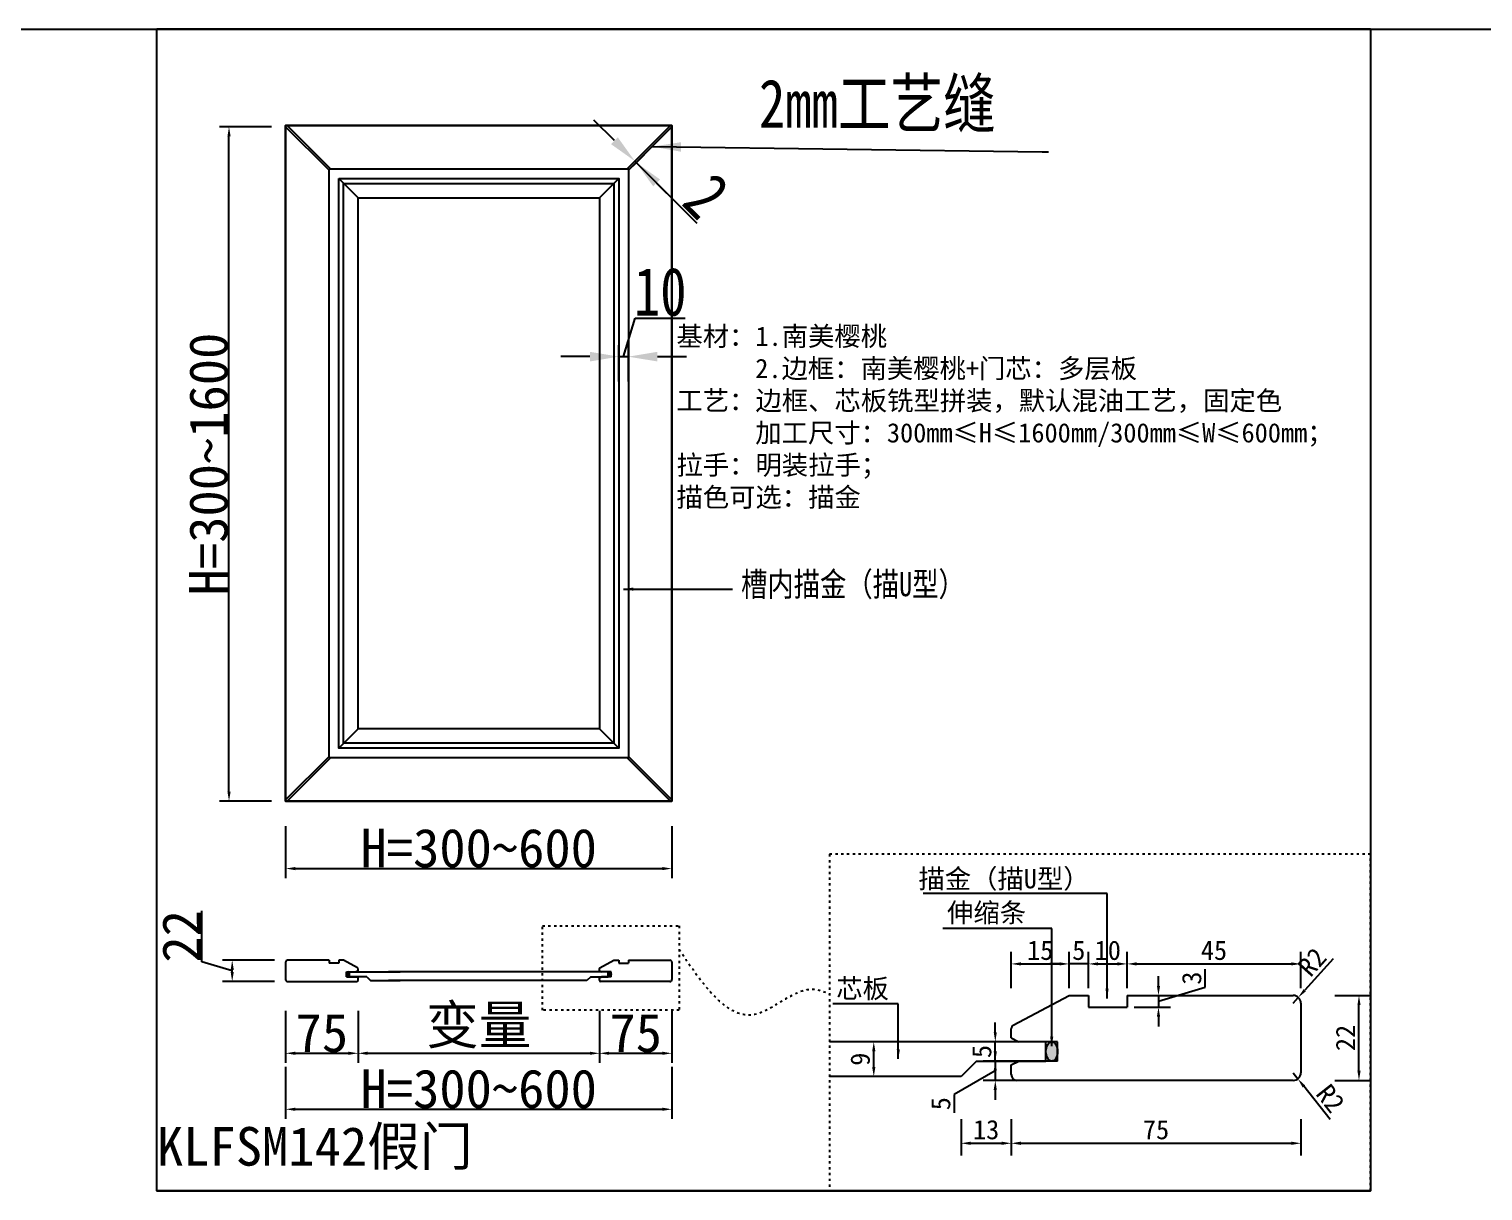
# Model space of a CAD drawing. Header units: millimetres. Extents: x 85186 to 129000, y -77269 to -36327.
# Drawn here: x 89834 to 91340, y -70512 to -69308 of the extents above; entities that cross this region are included whole.
import ezdxf

# ---------------------------------------------------------------- set-up
doc = ezdxf.new("R2010")
doc.units = ezdxf.units.MM
doc.linetypes.add('100', pattern=[30, 12, -18])
doc.layers.add('粗实线', color=7, linetype='Continuous')
doc.layers.add('细实线', color=251, linetype='Continuous')
doc.styles.add('KLF-1_宋体', font='SimSun.ttf')
doc.styles.get("Standard").update_dxf_attribs({"font": 'SimSun.ttf'})
doc.styles.add('ZB_宋体', font='SimSun.ttf')
doc.styles.add('宋体', font='SimSun.ttf', dxfattribs={"width": 0.8})
doc.dimstyles.new('ZB16-1.0+4倍大样', dxfattribs={"dimscale": 10, "dimtxt": 2, "dimasz": 1, "dimexe": 1.25, "dimexo": 0.625, "dimgap": 0.4, "dimtad": 1, "dimdec": 1, "dimlfac": 0.25, "dimtxsty": 'Standard', "dimcen": 2.5, "dimclrd": 144, "dimclre": 144, "dimclrt": 4, "dimadec": 0, "dimazin": 0, "dimtfac": 1, "dimtdec": 1, "dimtmove": 1, "dimatfit": 3, "dimfxlon": 1, "dimarcsym": 0})
doc.dimstyles.new('客来福标注小', dxfattribs={"dimscale": 20, "dimtxt": 2, "dimasz": 0.5, "dimexe": 0.5, "dimexo": 0, "dimgap": 0.05, "dimtad": 1, "dimdec": 0, "dimzin": 0, "dimdsep": 46, "dimtxsty": 'Standard', "dimcen": 0, "dimclrd": 256, "dimclre": 256, "dimclrt": 256, "dimadec": 0, "dimazin": 0, "dimtfac": 1, "dimtdec": 0, "dimtofl": 0, "dimtmove": 1, "dimatfit": 3, "dimfxl": 2.2, "dimfxlon": 1, "dimtolj": 1, "dimtzin": 0, "dimarcsym": 0})
doc.dimstyles.new('客来福衣柜标注大', dxfattribs={"dimscale": 20, "dimtxt": 2.5, "dimasz": 1.5, "dimexe": 0.6, "dimexo": 0, "dimgap": 0.1, "dimtad": 1, "dimdec": 0, "dimzin": 0, "dimdsep": 46, "dimtxsty": '宋体', "dimcen": 0, "dimclrd": 251, "dimclre": 251, "dimclrt": 256, "dimadec": 0, "dimazin": 0, "dimtfac": 1, "dimtdec": 0, "dimtofl": 0, "dimtmove": 1, "dimatfit": 3, "dimfxl": 3.8, "dimfxlon": 1, "dimtolj": 1, "dimtzin": 0, "dimarcsym": 0})

# ---------------------------------------------------------------- blocks, each defined once
blk = doc.blocks.new('*D2797')
at = {"lineweight": -2, "transparency": 16777216}
for p, q in [((90085.4, -69409.5), (90031.4, -69409.5)), ((90041.4, -70098.1), (90041.4, -69419.5)), ((90085.4, -70108.1), (90031.4, -70108.1))]:
    blk.add_line(p, q, dxfattribs=at)
at = {"transparency": 16777216}
for points in [[(90039.8, -69419.5), (90043.1, -69419.5), (90041.4, -69409.5)], [(90039.8, -70098.1), (90043.1, -70098.1), (90041.4, -70108.1)]]:
    blk.add_solid(points, dxfattribs=at)
at = {"layer": 'Defpoints', "color": 0, "transparency": 16777216}
for p in [(90041.4, -69409.5), (90143.7, -69409.5, 0), (90143.7, -70108.1, 0)]:
    blk.add_point(p, dxfattribs=at)
at = {"transparency": 16777216, "insert": (90020.4, -69758.8), "char_height": 40, "attachment_point": 5, "rotation": 90, "style": 'KLF-1_宋体'}
blk.add_mtext('\\A1;H=300~1600', dxfattribs=at)
blk = doc.blocks.new('*D2798')
at = {"lineweight": -2, "transparency": 16777216}
for p, q in [((90100.1, -70133.9), (90100.1, -70187.9)), ((90500.2, -70133.9), (90500.2, -70187.9)), ((90110.1, -70177.9), (90490.2, -70177.9))]:
    blk.add_line(p, q, dxfattribs=at)
at = {"transparency": 16777216}
for points in [[(90110.1, -70176.3), (90110.1, -70179.6), (90100.1, -70177.9)], [(90490.2, -70176.3), (90490.2, -70179.6), (90500.2, -70177.9)]]:
    blk.add_solid(points, dxfattribs=at)
at = {"layer": 'Defpoints', "color": 0, "transparency": 16777216}
for p in [(90500.2, -70038.8, 0), (90100.1, -70085.1, 0), (90500.2, -70177.9)]:
    blk.add_point(p, dxfattribs=at)
at = {"transparency": 16777216, "insert": (90300.1, -70156.9), "char_height": 40, "attachment_point": 5, "style": 'KLF-1_宋体'}
blk.add_mtext('\\A1;H=300~600', dxfattribs=at)
blk = doc.blocks.new('*D2799')
at = {"color": 251, "linetype": 'ByBlock', "lineweight": -2, "ltscale": 6, "transparency": 16777216}
for p, q in [((90440.6, -69423.8), (90419.4, -69402.6)), ((90458.5, -69448.4), (90470.3, -69436.6)), ((90459.9, -69449.8), (90471.7, -69438)), ((90463.2, -69446.5), (90461.8, -69445)), ((90526.3, -69509.5), (90463.2, -69446.5)), ((90484.4, -69467.7), (90505.7, -69488.9))]:
    blk.add_line(p, q, dxfattribs=at)
at = {"color": 251, "linetype": 'ByBlock', "ltscale": 6, "transparency": 16777216}
for points in [[(90444.1, -69420.3), (90437.1, -69427.4), (90461.8, -69445)], [(90488, -69464.1), (90480.9, -69471.2), (90463.2, -69446.5)]]:
    blk.add_solid(points, dxfattribs=at)
at = {"layer": 'Defpoints', "color": 0, "linetype": 'ByBlock', "ltscale": 6, "transparency": 16777216}
for p in [(90458.5, -69448.4), (90459.9, -69449.8), (90461.8, -69445)]:
    blk.add_point(p, dxfattribs=at)
at = {"linetype": 'ByBlock', "ltscale": 6, "transparency": 16777216, "insert": (90536.1, -69481.2), "char_height": 50, "attachment_point": 5, "rotation": 315, "style": '宋体'}
blk.add_mtext('\\A1;2', dxfattribs=at)
blk = doc.blocks.new('*D2800')
at = {"color": 251, "linetype": 'ByBlock', "lineweight": -2, "ltscale": 6, "transparency": 16777216}
for p, q in [((90450.2, -69647.6), (90462.2, -69607.6)), ((90462.2, -69607.6), (90514, -69607.6)), ((90445.2, -69673.4), (90445.2, -69635.6)), ((90455.2, -69673.4), (90455.2, -69635.6)), ((90415.2, -69647.6), (90385.2, -69647.6)), ((90445.2, -69647.6), (90455.2, -69647.6)), ((90485.2, -69647.6), (90515.2, -69647.6))]:
    blk.add_line(p, q, dxfattribs=at)
at = {"color": 251, "linetype": 'ByBlock', "ltscale": 6, "transparency": 16777216}
for points in [[(90415.2, -69642.6), (90415.2, -69652.6), (90445.2, -69647.6)], [(90485.2, -69642.6), (90485.2, -69652.6), (90455.2, -69647.6)]]:
    blk.add_solid(points, dxfattribs=at)
at = {"layer": 'Defpoints', "color": 0, "linetype": 'ByBlock', "ltscale": 6, "transparency": 16777216}
for p in [(90455.2, -69647.6), (90445.2, -69673.4), (90455.2, -69673.4)]:
    blk.add_point(p, dxfattribs=at)
at = {"linetype": 'ByBlock', "ltscale": 6, "transparency": 16777216, "insert": (90488.1, -69580.6), "char_height": 50, "attachment_point": 5, "style": '宋体'}
blk.add_mtext('\\A1;10', dxfattribs=at)
blk = doc.blocks.new('*D2801')
at = {"lineweight": -2, "transparency": 16777216}
for p, q in [((90100.1, -70325.3), (90100.1, -70379.3)), ((90175.1, -70325.3), (90175.1, -70379.3)), ((90110.1, -70369.3), (90165.1, -70369.3))]:
    blk.add_line(p, q, dxfattribs=at)
at = {"transparency": 16777216}
for points in [[(90110.1, -70367.6), (90110.1, -70370.9), (90100.1, -70369.3)], [(90165.1, -70367.6), (90165.1, -70370.9), (90175.1, -70369.3)]]:
    blk.add_solid(points, dxfattribs=at)
at = {"layer": 'Defpoints', "color": 0, "transparency": 16777216}
for p in [(90100.1, -70296.2), (90175.1, -70295), (90175.1, -70369.3)]:
    blk.add_point(p, dxfattribs=at)
at = {"transparency": 16777216, "insert": (90137.6, -70348.3), "char_height": 40, "attachment_point": 5, "style": 'KLF-1_宋体'}
blk.add_mtext('\\A1;75', dxfattribs=at)
blk = doc.blocks.new('*D2802')
at = {"lineweight": -2, "transparency": 16777216}
for p, q in [((90175.1, -70325.3), (90175.1, -70379.3)), ((90425.2, -70325.3), (90425.2, -70379.3)), ((90185.1, -70369.3), (90415.2, -70369.3))]:
    blk.add_line(p, q, dxfattribs=at)
at = {"transparency": 16777216}
for points in [[(90185.1, -70367.6), (90185.1, -70370.9), (90175.1, -70369.3)], [(90415.2, -70367.6), (90415.2, -70370.9), (90425.2, -70369.3)]]:
    blk.add_solid(points, dxfattribs=at)
at = {"layer": 'Defpoints', "color": 0, "transparency": 16777216}
for p in [(90175.1, -70295), (90425.2, -70304.4), (90425.2, -70369.3)]:
    blk.add_point(p, dxfattribs=at)
at = {"transparency": 16777216, "insert": (90300.1, -70342), "char_height": 40, "attachment_point": 5, "style": 'KLF-1_宋体'}
blk.add_mtext('\\A1;变量', dxfattribs=at)
blk = doc.blocks.new('*D2803')
at = {"lineweight": -2, "transparency": 16777216}
for p, q in [((90425.2, -70325.3), (90425.2, -70379.3)), ((90500.2, -70325.3), (90500.2, -70379.3)), ((90435.2, -70369.3), (90490.2, -70369.3))]:
    blk.add_line(p, q, dxfattribs=at)
at = {"transparency": 16777216}
for points in [[(90435.2, -70367.6), (90435.2, -70370.9), (90425.2, -70369.3)], [(90490.2, -70367.6), (90490.2, -70370.9), (90500.2, -70369.3)]]:
    blk.add_solid(points, dxfattribs=at)
at = {"layer": 'Defpoints', "color": 0, "transparency": 16777216}
for p in [(90500.2, -70296.2), (90425.2, -70304.4), (90500.2, -70369.3)]:
    blk.add_point(p, dxfattribs=at)
at = {"transparency": 16777216, "insert": (90462.7, -70348.3), "char_height": 40, "attachment_point": 5, "style": 'KLF-1_宋体'}
blk.add_mtext('\\A1;75', dxfattribs=at)
blk = doc.blocks.new('*D2804')
at = {"lineweight": -2, "transparency": 16777216}
for p, q in [((90013.2, -70274.5), (90013.2, -70221.8)), ((90044.7, -70283.9), (90013.2, -70274.5)), ((90088.7, -70272.9), (90034.7, -70272.9)), ((90044.7, -70284.9), (90044.7, -70282.9)), ((90088.7, -70294.9), (90034.7, -70294.9))]:
    blk.add_line(p, q, dxfattribs=at)
at = {"transparency": 16777216}
for points in [[(90043.1, -70282.9), (90046.4, -70282.9), (90044.7, -70272.9)], [(90043.1, -70284.9), (90046.4, -70284.9), (90044.7, -70294.9)]]:
    blk.add_solid(points, dxfattribs=at)
at = {"layer": 'Defpoints', "color": 0, "transparency": 16777216}
for p in [(90044.7, -70272.9), (90126.6, -70272.9), (90126.6, -70294.9)]:
    blk.add_point(p, dxfattribs=at)
at = {"transparency": 16777216, "insert": (89992.2, -70248.1), "char_height": 40, "attachment_point": 5, "rotation": 90, "style": 'KLF-1_宋体'}
blk.add_mtext('\\A1;22', dxfattribs=at)
blk = doc.blocks.new('*D2805')
at = {"lineweight": -2, "transparency": 16777216}
for p, q in [((90100.1, -70383.3), (90100.1, -70437.3)), ((90500.2, -70383.3), (90500.2, -70437.3)), ((90110.1, -70427.3), (90490.2, -70427.3))]:
    blk.add_line(p, q, dxfattribs=at)
at = {"transparency": 16777216}
for points in [[(90110.1, -70425.6), (90110.1, -70428.9), (90100.1, -70427.3)], [(90490.2, -70425.6), (90490.2, -70428.9), (90500.2, -70427.3)]]:
    blk.add_solid(points, dxfattribs=at)
at = {"layer": 'Defpoints', "color": 0, "transparency": 16777216}
for p in [(90500.2, -70288.1, 0), (90100.1, -70334.4, 0), (90500.2, -70427.3)]:
    blk.add_point(p, dxfattribs=at)
at = {"transparency": 16777216, "insert": (90300.1, -70406.3), "char_height": 40, "attachment_point": 5, "style": 'KLF-1_宋体'}
blk.add_mtext('\\A1;H=300~600', dxfattribs=at)
blk = doc.blocks.new('*D2806')
at = {"color": 144, "lineweight": -2, "transparency": 16777216}
for p, q in [((90734.3, -70357.4), (90696.8, -70357.4)), ((90709.3, -70383.4), (90709.3, -70367.4)), ((90734.3, -70393.4), (90696.8, -70393.4))]:
    blk.add_line(p, q, dxfattribs=at)
at = {"color": 144, "transparency": 16777216}
for points in [[(90707.6, -70367.4), (90711, -70367.4), (90709.3, -70357.4)], [(90707.6, -70383.4), (90711, -70383.4), (90709.3, -70393.4)]]:
    blk.add_solid(points, dxfattribs=at)
at = {"layer": 'Defpoints', "color": 0, "transparency": 16777216}
for p in [(90709.3, -70357.4), (90782.7, -70357.4), (90782.7, -70393.4)]:
    blk.add_point(p, dxfattribs=at)
at = {"color": 4, "transparency": 16777216, "insert": (90695.3, -70375.4), "char_height": 20, "attachment_point": 5, "rotation": 90}
blk.add_mtext('9', dxfattribs=at)
blk = doc.blocks.new('*D2807')
at = {"color": 144, "lineweight": -2, "transparency": 16777216}
for p, q in [((90851.7, -70437.5), (90851.7, -70475)), ((91151.7, -70437.5), (91151.7, -70475)), ((90861.7, -70462.5), (91141.7, -70462.5))]:
    blk.add_line(p, q, dxfattribs=at)
at = {"color": 144, "transparency": 16777216}
for points in [[(90861.7, -70460.8), (90861.7, -70464.2), (90851.7, -70462.5)], [(91141.7, -70460.8), (91141.7, -70464.2), (91151.7, -70462.5)]]:
    blk.add_solid(points, dxfattribs=at)
at = {"layer": 'Defpoints', "color": 0, "transparency": 16777216}
for p in [(90851.7, -70343.8), (91151.7, -70343.8), (91151.7, -70462.5)]:
    blk.add_point(p, dxfattribs=at)
at = {"color": 4, "transparency": 16777216, "insert": (91001.7, -70448.5), "char_height": 20, "attachment_point": 5}
blk.add_mtext('75', dxfattribs=at)
blk = doc.blocks.new('*D2808')
at = {"color": 144, "lineweight": -2, "transparency": 16777216}
for p, q in [((91186.9, -70309.4), (91224.4, -70309.4)), ((91211.9, -70387.4), (91211.9, -70319.4)), ((91186.9, -70397.4), (91224.4, -70397.4))]:
    blk.add_line(p, q, dxfattribs=at)
at = {"color": 144, "transparency": 16777216}
for points in [[(91210.3, -70319.4), (91213.6, -70319.4), (91211.9, -70309.4)], [(91210.3, -70387.4), (91213.6, -70387.4), (91211.9, -70397.4)]]:
    blk.add_solid(points, dxfattribs=at)
at = {"layer": 'Defpoints', "color": 0, "transparency": 16777216}
for p in [(91090.9, -70309.4), (91211.9, -70309.4), (91090.9, -70397.4)]:
    blk.add_point(p, dxfattribs=at)
at = {"color": 4, "transparency": 16777216, "insert": (91197.9, -70353.4), "char_height": 20, "attachment_point": 5, "rotation": 90}
blk.add_mtext('22', dxfattribs=at)
blk = doc.blocks.new('*D2809')
at = {"color": 144, "lineweight": -2, "transparency": 16777216}
for p, q in [((90799.7, -70437.5), (90799.7, -70475)), ((90851.7, -70437.5), (90851.7, -70475)), ((90809.7, -70462.5), (90841.7, -70462.5))]:
    blk.add_line(p, q, dxfattribs=at)
at = {"color": 144, "transparency": 16777216}
for points in [[(90809.7, -70460.8), (90809.7, -70464.2), (90799.7, -70462.5)], [(90841.7, -70460.8), (90841.7, -70464.2), (90851.7, -70462.5)]]:
    blk.add_solid(points, dxfattribs=at)
at = {"layer": 'Defpoints', "color": 0, "transparency": 16777216}
for p in [(90851.7, -70386.4), (90799.7, -70393.4), (90851.7, -70462.5)]:
    blk.add_point(p, dxfattribs=at)
at = {"color": 4, "transparency": 16777216, "insert": (90825.7, -70448.5), "char_height": 20, "attachment_point": 5}
blk.add_mtext('13', dxfattribs=at)
blk = doc.blocks.new('*D2810')
at = {"color": 144, "lineweight": -2, "transparency": 16777216}
for p, q in [((90851.7, -70301.7), (90851.7, -70264.2)), ((90911.7, -70301.7), (90911.7, -70264.2)), ((90861.7, -70276.7), (90901.7, -70276.7))]:
    blk.add_line(p, q, dxfattribs=at)
at = {"color": 144, "transparency": 16777216}
for points in [[(90861.7, -70275), (90861.7, -70278.3), (90851.7, -70276.7)], [(90901.7, -70275), (90901.7, -70278.3), (90911.7, -70276.7)]]:
    blk.add_solid(points, dxfattribs=at)
at = {"layer": 'Defpoints', "color": 0, "transparency": 16777216}
for p in [(90911.7, -70276.7), (90911.7, -70328.1), (90851.7, -70367.3)]:
    blk.add_point(p, dxfattribs=at)
at = {"color": 4, "transparency": 16777216, "insert": (90881.7, -70262.7), "char_height": 20, "attachment_point": 5}
blk.add_mtext('15', dxfattribs=at)
blk = doc.blocks.new('*D2811')
at = {"color": 144, "lineweight": -2, "transparency": 16777216}
for p, q in [((90931.7, -70301.7), (90931.7, -70264.2)), ((90971.7, -70301.7), (90971.7, -70264.2)), ((90941.7, -70276.7), (90961.7, -70276.7))]:
    blk.add_line(p, q, dxfattribs=at)
at = {"color": 144, "transparency": 16777216}
for points in [[(90941.7, -70275), (90941.7, -70278.3), (90931.7, -70276.7)], [(90961.7, -70275), (90961.7, -70278.3), (90971.7, -70276.7)]]:
    blk.add_solid(points, dxfattribs=at)
at = {"layer": 'Defpoints', "color": 0, "transparency": 16777216}
for p in [(90971.7, -70276.7), (90931.7, -70309.4), (90971.7, -70309.4)]:
    blk.add_point(p, dxfattribs=at)
at = {"color": 4, "transparency": 16777216, "insert": (90951.7, -70262.7), "char_height": 20, "attachment_point": 5}
blk.add_mtext('10', dxfattribs=at)
blk = doc.blocks.new('*D2812')
at = {"color": 144, "lineweight": -2, "transparency": 16777216}
for p, q in [((90971.7, -70301.7), (90971.7, -70264.2)), ((91151.7, -70301.7), (91151.7, -70264.2)), ((90981.7, -70276.7), (91141.7, -70276.7))]:
    blk.add_line(p, q, dxfattribs=at)
at = {"color": 144, "transparency": 16777216}
for points in [[(90981.7, -70275), (90981.7, -70278.3), (90971.7, -70276.7)], [(91141.7, -70275), (91141.7, -70278.3), (91151.7, -70276.7)]]:
    blk.add_solid(points, dxfattribs=at)
at = {"layer": 'Defpoints', "color": 0, "transparency": 16777216}
for p in [(91151.7, -70276.7), (90971.7, -70315.4), (91151.7, -70343.8)]:
    blk.add_point(p, dxfattribs=at)
at = {"color": 4, "transparency": 16777216, "insert": (91061.7, -70262.7), "char_height": 20, "attachment_point": 5}
blk.add_mtext('45', dxfattribs=at)
blk = doc.blocks.new('*D2813')
at = {"color": 144, "lineweight": -2, "transparency": 16777216}
for p, q in [((90911.7, -70301.7), (90911.7, -70264.2)), ((90931.7, -70301.7), (90931.7, -70264.2)), ((90901.7, -70276.7), (90891.7, -70276.7)), ((90931.7, -70276.7), (90911.7, -70276.7)), ((90941.7, -70276.7), (90951.7, -70276.7))]:
    blk.add_line(p, q, dxfattribs=at)
at = {"color": 144, "transparency": 16777216}
for points in [[(90901.7, -70275), (90901.7, -70278.3), (90911.7, -70276.7)], [(90941.7, -70275), (90941.7, -70278.3), (90931.7, -70276.7)]]:
    blk.add_solid(points, dxfattribs=at)
at = {"layer": 'Defpoints', "color": 0, "transparency": 16777216}
for p in [(90911.7, -70276.7), (90911.7, -70309.4), (90931.7, -70309.4)]:
    blk.add_point(p, dxfattribs=at)
at = {"color": 4, "transparency": 16777216, "insert": (90921.7, -70262.7), "char_height": 20, "attachment_point": 5}
blk.add_mtext('5', dxfattribs=at)
blk = doc.blocks.new('*D2814')
at = {"color": 144, "lineweight": -2, "transparency": 16777216}
for p, q in [((91052.7, -70300.8), (91052.7, -70282)), ((91004.2, -70299.4), (91004.2, -70289.4)), ((90979.2, -70309.4), (91016.7, -70309.4)), ((91004.2, -70315.4), (91052.7, -70300.8)), ((91004.2, -70309.4), (91004.2, -70321.4)), ((91004.2, -70309.4), (91004.2, -70321.4)), ((90979.2, -70321.4), (91016.7, -70321.4)), ((91004.2, -70331.4), (91004.2, -70341.4))]:
    blk.add_line(p, q, dxfattribs=at)
at = {"color": 144, "transparency": 16777216}
for points in [[(91002.6, -70299.4), (91005.9, -70299.4), (91004.2, -70309.4)], [(91002.6, -70331.4), (91005.9, -70331.4), (91004.2, -70321.4)]]:
    blk.add_solid(points, dxfattribs=at)
at = {"layer": 'Defpoints', "color": 0, "transparency": 16777216}
for p in [(90971.7, -70309.4), (90971.7, -70321.4), (91004.2, -70321.4)]:
    blk.add_point(p, dxfattribs=at)
at = {"color": 4, "transparency": 16777216, "insert": (91038.7, -70291.4), "char_height": 20, "attachment_point": 5, "rotation": 90}
blk.add_mtext('3', dxfattribs=at)
blk = doc.blocks.new('*D2815')
at = {"color": 144, "lineweight": -2, "transparency": 16777216}
for p, q in [((90835.2, -70347.4), (90835.2, -70337.4)), ((90860.2, -70357.4), (90822.7, -70357.4)), ((90835.2, -70377.4), (90835.2, -70357.4)), ((90860.2, -70377.4), (90822.7, -70377.4)), ((90835.2, -70387.4), (90835.2, -70397.4))]:
    blk.add_line(p, q, dxfattribs=at)
at = {"color": 144, "transparency": 16777216}
for points in [[(90833.5, -70347.4), (90836.8, -70347.4), (90835.2, -70357.4)], [(90833.5, -70387.4), (90836.8, -70387.4), (90835.2, -70377.4)]]:
    blk.add_solid(points, dxfattribs=at)
at = {"layer": 'Defpoints', "color": 0, "transparency": 16777216}
for p in [(90835.2, -70357.4), (90871.5, -70357.4), (90871.5, -70377.4)]:
    blk.add_point(p, dxfattribs=at)
at = {"color": 4, "transparency": 16777216, "insert": (90821.2, -70367.4), "char_height": 20, "attachment_point": 5, "rotation": 90}
blk.add_mtext('5', dxfattribs=at)
blk = doc.blocks.new('*D2816')
at = {"color": 144, "lineweight": -2, "transparency": 16777216}
for p, q in [((90835.2, -70367.4), (90835.2, -70357.4)), ((90835.2, -70387.4), (90792.7, -70412)), ((90860.2, -70377.4), (90822.7, -70377.4)), ((90835.2, -70377.4), (90835.2, -70397.4)), ((90835.2, -70377.4), (90835.2, -70397.4)), ((90860.2, -70397.4), (90822.7, -70397.4)), ((90792.7, -70412), (90792.7, -70430.9)), ((90835.2, -70407.4), (90835.2, -70417.4))]:
    blk.add_line(p, q, dxfattribs=at)
at = {"color": 144, "transparency": 16777216}
for points in [[(90833.5, -70367.4), (90836.8, -70367.4), (90835.2, -70377.4)], [(90833.5, -70407.4), (90836.8, -70407.4), (90835.2, -70397.4)]]:
    blk.add_solid(points, dxfattribs=at)
at = {"layer": 'Defpoints', "color": 0, "transparency": 16777216}
for p in [(90871.5, -70377.4), (90835.2, -70397.4), (90871.5, -70397.4)]:
    blk.add_point(p, dxfattribs=at)
at = {"color": 4, "transparency": 16777216, "insert": (90778.7, -70421.5), "char_height": 20, "attachment_point": 5, "rotation": 90}
blk.add_mtext('5', dxfattribs=at)
blk = doc.blocks.new('*D2817')
at = {"color": 144, "lineweight": -2, "transparency": 16777216}
for p, q in [((91185.1, -70271.3), (91155.7, -70304)), ((91143.7, -70317.4), (91149, -70311.4))]:
    blk.add_line(p, q, dxfattribs=at)
at = {"color": 144, "transparency": 16777216}
blk.add_solid([(91154.5, -70302.9), (91157, -70305.1), (91149, -70311.4)], dxfattribs=at)
at = {"layer": 'Defpoints', "color": 0, "transparency": 16777216}
for p in [(91149, -70311.4), (91143.7, -70317.4)]:
    blk.add_point(p, dxfattribs=at)
at = {"color": 4, "transparency": 16777216, "insert": (91163.3, -70274.6), "char_height": 20, "attachment_point": 5, "rotation": 48.0417}
blk.add_mtext('R2', dxfattribs=at)
blk = doc.blocks.new('*D2818')
at = {"color": 144, "lineweight": -2, "transparency": 16777216}
for p, q in [((91143.7, -70389.4), (91148.6, -70395.7)), ((91182, -70438), (91154.8, -70403.5))]:
    blk.add_line(p, q, dxfattribs=at)
at = {"color": 144, "transparency": 16777216}
blk.add_solid([(91156.1, -70402.5), (91153.5, -70404.6), (91148.6, -70395.7)], dxfattribs=at)
at = {"layer": 'Defpoints', "color": 0, "transparency": 16777216}
for p in [(91143.7, -70389.4), (91148.6, -70395.7)]:
    blk.add_point(p, dxfattribs=at)
at = {"color": 4, "transparency": 16777216, "insert": (91182.5, -70416), "char_height": 20, "attachment_point": 5, "rotation": 308.2195}
blk.add_mtext('R2', dxfattribs=at)

msp = doc.modelspace()

# ---------------------------------------------------------------- hatches: boundary and pattern name
at = {"layer": '细实线'}
h = msp.add_hatch(color=256, dxfattribs=at)
edge = h.paths.add_edge_path()
edge.add_ellipse((90164.583, -70287.443), major_axis=(0, 2.5), ratio=0.6, start_angle=90, end_angle=180, ccw=False)
edge.add_ellipse((90164.583, -70287.443), major_axis=(0, 2.5), ratio=0.6, start_angle=0, end_angle=90, ccw=False)
edge.add_ellipse((90164.583, -70287.443), major_axis=(0, 2.5), ratio=0.6, start_angle=180, end_angle=360, ccw=False)
h = msp.add_hatch(color=256, dxfattribs=at)
edge = h.paths.add_edge_path()
edge.add_ellipse((90435.677, -70287.443), major_axis=(0, 2.5), ratio=0.6, start_angle=180, end_angle=270)
edge.add_ellipse((90435.677, -70287.443), major_axis=(0, 2.5), ratio=0.6, start_angle=270, end_angle=360)
edge.add_ellipse((90435.677, -70287.443), major_axis=(0, 2.5), ratio=0.6, start_angle=0, end_angle=180)
h = msp.add_hatch(color=256, dxfattribs=at)
edge = h.paths.add_edge_path()
edge.add_ellipse((90893.694, -70367.384), major_axis=(0, 10), ratio=0.6, start_angle=180, end_angle=270)
edge.add_ellipse((90893.694, -70367.384), major_axis=(0, 10), ratio=0.6, start_angle=270, end_angle=360)
edge.add_ellipse((90893.694, -70367.384), major_axis=(0, 10), ratio=0.6, start_angle=0, end_angle=180)

# ---------------------------------------------------------------- linework, layer by layer
for p, q in [((85317.175, -69308.236), (128998.286, -69308.236)), ((91223.932, -69308.236), (89966.807, -69308.236)), ((89966.807, -69308.236), (91223.932, -69308.236)), ((90512.592, -69308.236), (90181.433, -69308.236)), ((90650.701, -69308.236), (90512.592, -69308.236)), ((90512.592, -69308.236), (90989.73, -69308.236)), ((90989.73, -69308.236), (90650.701, -69308.236)), ((91223.932, -69308.236), (90989.73, -69308.236)), ((91223.932, -69308.236), (90989.73, -69308.236)), ((90184.083, -70289.943), (90188.083, -70293.943)), ((90416.177, -70289.943), (90412.177, -70293.943)), ((90815.694, -70377.384), (90799.694, -70393.384)), ((89966.807, -70511.858), (91223.932, -70511.858))]:
    msp.add_line(p, q)
at = {"color": 0}
msp.add_line((89966.807, -70511.858), (89966.807, -69308.236), dxfattribs=at)
at = {"color": 3}
for q in [(89966.807, -69308.236), (91223.932, -70511.858)]:
    msp.add_line((91223.932, -69308.236), q, dxfattribs=at)
at = {"color": 0}
for points in [[(89966.807, -69308.236), (91223.932, -69308.236), (91223.932, -70511.858), (89966.807, -70511.858)], [(90100.083, -69408.094), (90500.083, -69408.094), (90500.083, -70108.094), (90100.083, -70108.094)]]:
    msp.add_lwpolyline(points, close=True, dxfattribs=at)
at = {"color": 2}
msp.add_lwpolyline([(90100.083, -70108.094), (90500.083, -70108.094), (90500.083, -69408.094), (90100.083, -69408.094)], close=True, dxfattribs=at)
at = {"color": 251, "linetype": '100', "ltscale": 0.2}
for points in [[(91223.932, -70163.159), (90663.397, -70163.159), (90663.397, -70511.858), (91223.932, -70511.858)], [(90366.113, -70237.347), (90507.74, -70237.347), (90507.74, -70324.712), (90366.113, -70324.712)]]:
    msp.add_lwpolyline(points, close=True, dxfattribs=at)
msp.add_open_spline([(90507.74, -70261.653), (90532.688, -70298.746), (90571.951, -70357.123), (90631.511, -70297.448), (90656.309, -70304.213), (90663.397, -70307.891)], degree=3, knots=[0, 0, 0, 0, 104.12393614, 163.86704004, 188.21827368, 188.21827368, 188.21827368, 188.21827368], dxfattribs=at)
at = {"layer": '粗实线'}
for p, q in [((90100.083, -70274.943), (90100.083, -70292.943)), ((90145.083, -70272.943), (90102.083, -70272.943)), ((90145.083, -70272.943), (90145.083, -70275.943)), ((90155.083, -70275.943), (90145.083, -70275.943)), ((90160.083, -70272.943), (90155.083, -70272.943)), ((90155.083, -70272.943), (90155.083, -70275.943)), ((90174.554, -70280.661), (90160.083, -70272.943)), ((90175.083, -70283.943), (90173.083, -70284.943)), ((90175.083, -70283.943), (90175.083, -70281.543)), ((90425.177, -70283.943), (90425.177, -70281.543)), ((90425.177, -70283.943), (90427.177, -70284.943)), ((90425.707, -70280.661), (90440.177, -70272.943)), ((90440.177, -70272.943), (90445.177, -70272.943)), ((90445.177, -70272.943), (90445.177, -70275.943)), ((90445.177, -70275.943), (90455.177, -70275.943)), ((90455.177, -70272.943), (90498.177, -70272.943)), ((90455.177, -70272.943), (90455.177, -70275.943)), ((90500.177, -70274.943), (90500.177, -70292.943)), ((90102.083, -70294.943), (90173.583, -70294.943)), ((90163.083, -70284.943), (90173.083, -70284.943)), ((90163.083, -70289.943), (90163.083, -70284.943)), ((90163.083, -70289.943), (90173.083, -70289.943)), ((90166.083, -70289.943), (90166.083, -70284.943)), ((90166.083, -70284.943), (90218.827, -70284.943)), ((90184.083, -70289.943), (90166.083, -70289.943)), ((90175.083, -70290.943), (90173.083, -70289.943)), ((90175.083, -70293.443), (90175.083, -70290.943)), ((90188.083, -70293.943), (90218.852, -70293.943)), ((90412.177, -70293.943), (90206.521, -70293.943)), ((90434.177, -70284.943), (90206.547, -70284.943)), ((90416.177, -70289.943), (90434.177, -70289.943)), ((90425.177, -70290.943), (90427.177, -70289.943)), ((90425.177, -70293.443), (90425.177, -70290.943)), ((90498.177, -70294.943), (90426.677, -70294.943)), ((90437.177, -70284.943), (90427.177, -70284.943)), ((90437.177, -70289.943), (90427.177, -70289.943)), ((90434.177, -70289.943), (90434.177, -70284.943)), ((90437.177, -70289.943), (90437.177, -70284.943)), ((90853.812, -70340.255), (90911.694, -70309.384)), ((90911.694, -70309.384), (90931.694, -70309.384)), ((90971.694, -70309.384), (91143.694, -70309.384)), ((91151.694, -70317.384), (91151.694, -70389.384)), ((90851.694, -70353.384), (90851.694, -70343.784)), ((90887.694, -70357.384), (90663.397, -70357.384)), ((90851.694, -70353.384), (90859.694, -70357.384)), ((90899.694, -70357.384), (90859.694, -70357.384)), ((90887.694, -70377.384), (90887.694, -70357.384)), ((90899.694, -70377.384), (90899.694, -70357.384)), ((90815.694, -70377.384), (90887.694, -70377.384)), ((90851.694, -70381.384), (90859.694, -70377.384)), ((90851.694, -70391.384), (90851.694, -70381.384)), ((90899.694, -70377.384), (90859.694, -70377.384)), ((90799.694, -70393.384), (90663.397, -70393.384)), ((91143.694, -70397.384), (90857.694, -70397.384))]:
    msp.add_line(p, q, dxfattribs=at)
at = {"layer": '粗实线', "color": 1}
for p, q in [((90931.694, -70309.384), (90931.694, -70321.384)), ((90971.694, -70309.384), (90971.694, -70321.384)), ((90931.694, -70321.384), (90971.694, -70321.384))]:
    msp.add_line(p, q, dxfattribs=at)
at = {"layer": '粗实线'}
for points in [[(90100.083, -69408.094), (90500.177, -69408.094), (90500.177, -70108.094), (90100.083, -70108.094)], [(90175.083, -69483.094), (90425.177, -69483.094), (90425.177, -70033.094), (90175.083, -70033.094)]]:
    msp.add_lwpolyline(points, close=True, dxfattribs=at)
at = {"layer": '粗实线', "color": 1}
for points in [[(90145.083, -69453.094), (90455.177, -69453.094), (90455.177, -70063.094), (90145.083, -70063.094)], [(90155.083, -69463.094), (90445.177, -69463.094), (90445.177, -70053.094), (90155.083, -70053.094)]]:
    msp.add_lwpolyline(points, close=True, dxfattribs=at)
at = {"layer": '粗实线'}
for centre, radius, start, end in [((90102.083, -70274.943), 2, 90, 180), ((90174.083, -70281.543), 1, 0, 61.927513), ((90426.177, -70281.543), 1, 118.072487, 180), ((90498.177, -70274.943), 2, 0, 90), ((90102.083, -70292.943), 2, 180, 270), ((90173.583, -70293.443), 1.5, 270, 0), ((90426.677, -70293.443), 1.5, 180, 270), ((90498.177, -70292.943), 2, 270, 0), ((91143.694, -70317.384), 8, 0, 90), ((90855.694, -70343.784), 4, 118.072487, 180), ((91143.694, -70389.384), 8, 270, 0), ((90857.694, -70391.384), 6, 180, 270)]:
    msp.add_arc(centre, radius, start, end, dxfattribs=at)
at = {"layer": '细实线'}
for p, q in [((90145.083, -69454.508, 0), (90100.083, -69409.508, 0)), ((90146.497, -69453.094, 0), (90101.497, -69408.094, 0)), ((90453.763, -69453.094, 0), (90498.763, -69408.094, 0)), ((90455.177, -69454.508, 0), (90500.177, -69409.508, 0)), ((90175.083, -69483.094, 0), (90155.083, -69463.094, 0)), ((90425.177, -69483.094, 0), (90445.177, -69463.094, 0)), ((90175.083, -70033.094, 0), (90155.083, -70053.094, 0)), ((90425.177, -70033.094, 0), (90445.177, -70053.094, 0)), ((90145.083, -70061.68, 0), (90100.083, -70106.68, 0)), ((90146.497, -70063.094, 0), (90101.497, -70108.094, 0)), ((90453.763, -70063.094, 0), (90498.763, -70108.094, 0)), ((90455.177, -70061.68, 0), (90500.177, -70106.68, 0))]:
    msp.add_line(p, q, dxfattribs=at)
msp.add_lwpolyline([(90160.083, -69468.094), (90440.177, -69468.094), (90440.177, -70048.094), (90160.083, -70048.094)], close=True, dxfattribs=at)
at = {"layer": '细实线', "extrusion": (0, 0, -1)}
msp.add_ellipse((90164.583, -70287.443), major_axis=(0, 2.5), ratio=0.6, dxfattribs=at)
at = {"layer": '细实线'}
for centre, major_axis in [((90435.677, -70287.443), (0, 2.5)), ((90893.694, -70367.384), (0, 10))]:
    msp.add_ellipse(centre, major_axis=major_axis, ratio=0.6, dxfattribs=at)

# ---------------------------------------------------------------- texts
at = {"lineweight": 25, "attachment_point": 1}
for s, insert, char_height, width, style in [('基材：1.南美樱桃\\P      2.边框：南美樱桃+门芯：多层板\\P工艺：边框、芯板铣型拼装，默认混油工艺，固定色\\P      加工尺寸：300mm≤H≤1600mm/300mm≤W≤600mm；\\P拉手：明装拉手；\\P描色可选：描金', (90504.899, -69616.446), 20, 722.3022, 'ZB_宋体'), ('KLFSM142假门', (89966.807, -70445.657), 40, 6766.6201, 'KLF-1_宋体')]:
    msp.add_mtext(s, dxfattribs=dict(at, insert=insert, char_height=char_height, width=width, style=style))
at = {"color": 2, "char_height": 20, "attachment_point": 9, "style": 'ZB_宋体'}
for s, insert in [('{\\C256;描金（描U型）}', (90932.864, -70201.031)), ('{\\C256;伸缩条}', (90867.069, -70235.741)), ('{\\C256;芯板}', (90724.992, -70314.374))]:
    msp.add_mtext(s, dxfattribs=dict(at, insert=insert))
at = {"layer": '粗实线', "width": 545.0046, "attachment_point": 1, "style": '宋体'}
for s, insert, char_height in [('2mm工艺缝', (90590.402, -69360.382, 0), 50), ('槽内描金（描U型）', (90571.812, -69870.788), 25)]:
    msp.add_mtext(s, dxfattribs=dict(at, insert=insert, char_height=char_height))

# ---------------------------------------------------------------- dimensions: what is measured, and where the dimension line sits
at = {"color": 0}
dim = msp.add_linear_dim(base=(90041.436, -69409.508, 0), p1=(90143.713, -70108.094), p2=(90143.713, -69409.508, 0), angle=90, text='H=300~1600', dimstyle='客来福标注小', override={"dimtxsty": 'KLF-1_宋体'}, dxfattribs=at)
dim.commit()
dim.dimension.update_dxf_attribs({"geometry": '*D2797', "text_midpoint": (90020.436, -69758.801, 0)})
at = {"color": 0, "linetype": 'ByBlock', "ltscale": 6}
dim = msp.add_linear_dim(base=(90461.818, -69445.04, 0), p1=(90459.902, -69449.784, 0), p2=(90458.488, -69448.369, 0), angle=135, dimstyle='客来福衣柜标注大', override={"dimtxsty": '宋体'}, dxfattribs=at)
dim.commit()
dim.dimension.update_dxf_attribs({"geometry": '*D2799', "text_midpoint": (90543.784, -69473.524, 0), "dimtype": 161})
dim = msp.add_linear_dim(base=(90455.177, -69647.573), p1=(90445.177, -69673.381), p2=(90455.177, -69673.381), dimstyle='客来福衣柜标注大', override={"dimtxsty": '宋体'}, dxfattribs=at)
dim.commit()
dim.dimension.update_dxf_attribs({"geometry": '*D2800', "text_midpoint": (90464.177, -69580.573)})
at = {"color": 0}
for base, p1, p2, text, picture, middle in [((90500.177, -70177.945), (90100.083, -70085.116, 0), (90500.177, -70038.778, 0), 'H=300~600', '*D2798', (90300.13, -70156.945)), ((90500.177, -70427.273), (90100.083, -70334.444, 0), (90500.177, -70288.106, 0), 'H=300~600', '*D2805', (90300.13, -70406.273)), ((90425.177, -70369.272), (90175.083, -70294.956), (90425.177, -70304.406), '变量', '*D2802', (90300.13, -70342.015))]:
    dim = msp.add_linear_dim(base=base, p1=p1, p2=p2, text=text, dimstyle='客来福标注小', override={"dimtxsty": 'KLF-1_宋体'}, dxfattribs=at)
    dim.commit()
    dim.dimension.update_dxf_attribs({"geometry": picture, "text_midpoint": middle})
dim = msp.add_linear_dim(base=(90044.733, -70272.943), p1=(90126.617, -70294.943), p2=(90126.617, -70272.943), angle=90, dimstyle='客来福标注小', override={"dimtxsty": 'KLF-1_宋体'}, dxfattribs=at)
dim.commit()
dim.dimension.update_dxf_attribs({"geometry": '*D2804', "text_midpoint": (89992.233, -70273.493)})
at = {"color": 2}
dim = msp.add_linear_dim(base=(90911.694, -70276.668), p1=(90851.694, -70367.344), p2=(90911.694, -70328.144), dimstyle='ZB16-1.0+4倍大样', dxfattribs=at)
dim.commit()
dim.dimension.update_dxf_attribs({"geometry": '*D2810', "text_midpoint": (90881.694, -70276.668), "dimtype": 160})
for base, p1, p2, picture, middle in [((90911.694, -70276.668), (90931.694, -70309.384), (90911.694, -70309.384), '*D2813', (90921.694, -70262.668)), ((90971.694, -70276.668), (90931.694, -70309.384), (90971.694, -70309.384), '*D2811', (90951.694, -70262.668)), ((91151.694, -70276.668), (90971.694, -70315.384), (91151.694, -70343.784), '*D2812', (91061.694, -70262.668)), ((91151.694, -70462.484), (90851.694, -70343.784), (91151.694, -70343.784), '*D2807', (91001.694, -70448.484)), ((90851.694, -70462.484), (90799.694, -70393.384), (90851.694, -70386.384), '*D2809', (90825.694, -70448.484))]:
    dim = msp.add_linear_dim(base=base, p1=p1, p2=p2, dimstyle='ZB16-1.0+4倍大样', dxfattribs=at)
    dim.commit()
    dim.dimension.update_dxf_attribs({"geometry": picture, "text_midpoint": middle})
for center, mpoint, picture, middle in [((91143.694, -70317.384), (91149.043, -70311.435), '*D2817', (91163.344, -70274.59)), ((91143.694, -70389.384), (91148.643, -70395.669), '*D2818', (91182.509, -70416.046))]:
    dim = msp.add_radius_dim(center=center, mpoint=mpoint, dimstyle='ZB16-1.0+4倍大样', dxfattribs=at)
    dim.commit()
    dim.dimension.update_dxf_attribs({"geometry": picture, "text_midpoint": middle})
for base, p1, p2, picture, middle in [((91004.23, -70321.384), (90971.694, -70309.384), (90971.694, -70321.384), '*D2814', (91038.73, -70296.834)), ((91211.928, -70309.384), (91090.876, -70397.384), (91090.876, -70309.384), '*D2808', (91197.928, -70353.384)), ((90835.159, -70357.384), (90871.541, -70377.384), (90871.541, -70357.384), '*D2815', (90821.159, -70367.384))]:
    dim = msp.add_linear_dim(base=base, p1=p1, p2=p2, angle=90, dimstyle='ZB16-1.0+4倍大样', dxfattribs=at)
    dim.commit()
    dim.dimension.update_dxf_attribs({"geometry": picture, "text_midpoint": middle})
at = {"color": 0}
for base, p1, p2, picture, middle in [((90175.083, -70369.272), (90100.083, -70296.156), (90175.083, -70294.956), '*D2801', (90137.583, -70348.272)), ((90500.177, -70369.272), (90425.177, -70304.406), (90500.177, -70296.156), '*D2803', (90462.677, -70348.272))]:
    dim = msp.add_linear_dim(base=base, p1=p1, p2=p2, dimstyle='客来福标注小', override={"dimtxsty": 'KLF-1_宋体'}, dxfattribs=at)
    dim.commit()
    dim.dimension.update_dxf_attribs({"geometry": picture, "text_midpoint": middle})
at = {"color": 2}
dim = msp.add_linear_dim(base=(90709.312, -70357.384), p1=(90782.705, -70393.384), p2=(90782.705, -70357.384), angle=90, text='9', dimstyle='ZB16-1.0+4倍大样', dxfattribs=at)
dim.commit()
dim.dimension.update_dxf_attribs({"geometry": '*D2806', "text_midpoint": (90695.312, -70375.384)})
dim = msp.add_linear_dim(base=(90835.159, -70397.384), p1=(90871.541, -70377.384), p2=(90871.541, -70397.384), angle=90, dimstyle='ZB16-1.0+4倍大样', dxfattribs=at)
dim.commit()
dim.dimension.update_dxf_attribs({"geometry": '*D2816', "text_midpoint": (90792.659, -70416.049), "dimtype": 160})

# ---------------------------------------------------------------- leaders
at = {"color": 0, "linetype": 'ByBlock', "ltscale": 6}
msp.add_leader([(90479.723, -69429.962, 0), (90883.822, -69435.246), (90890.337, -69435.246)], dimstyle='客来福衣柜标注大', override={"dimtxsty": '宋体'}, dxfattribs=at)
at = {"color": 0}
for points in [[(90450.069, -69888.407), (90562.99, -69888.407)], [(90950.944, -70312.347), (90950.944, -70203.899), (90760.433, -70203.899)], [(90893.61, -70361.902), (90893.61, -70240.102), (90780.927, -70240.102)], [(90734.702, -70375.054), (90734.702, -70318.061), (90666.903, -70318.061)]]:
    msp.add_leader(points, dimstyle='客来福标注小', override={"dimgap": 0.05, "dimtad": 0}, dxfattribs=at)

doc.saveas('drawing.dxf')
